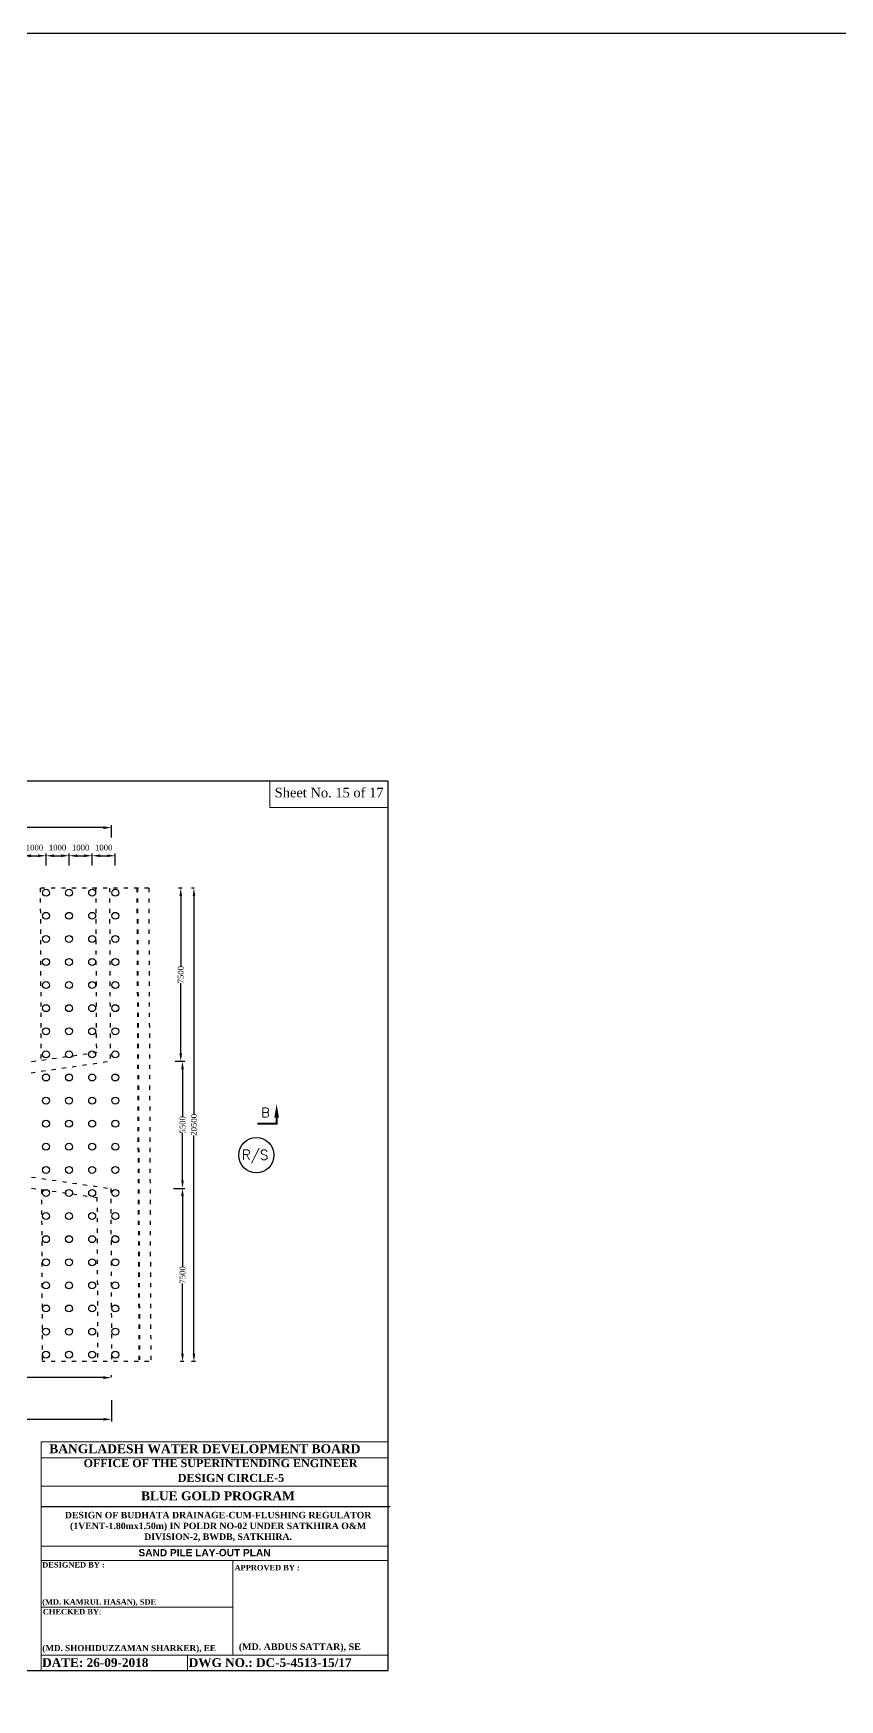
# Model space of a CAD drawing. Extents: x -298162 to 1078160, y -513173 to -216568.
# Drawn here: x 767951 to 802878, y -288710 to -216568 of the extents above; entities that cross this region are included whole.
import ezdxf

# ---------------------------------------------------------------- set-up
doc = ezdxf.new("R2010")
doc.units = 0
doc.header["$MEASUREMENT"] = 0
doc.linetypes.add('ACAD_ISO02W100', pattern=[15, 12, -3])
doc.linetypes.add('ACAD_ISO03W100', pattern=[30, 12, -18])
doc.layers.get('0').update_dxf_attribs({"linetype": 'CONTINUOUS'})
doc.layers.get('DEFPOINTS').update_dxf_attribs({"linetype": 'CONTINUOUS'})
doc.layers.add('doted', color=172, linetype='ACAD_ISO02W100', lineweight=30)
doc.layers.add('Left Bank Profile', color=7, linetype='CONTINUOUS', lineweight=25)
doc.layers.add('LINE', color=7, linetype='CONTINUOUS')
doc.styles.add('BIG', font='ROMANT.SHX')
doc.styles.get("Standard").update_dxf_attribs({"font": 'times.ttf', "height": 250})
doc.dimstyles.new('3', dxfattribs={"dimtxt": 225, "dimasz": 350, "dimexe": 100, "dimexo": 25, "dimgap": 9, "dimtad": 0, "dimdec": 0, "dimzin": 0, "dimdsep": 46, "dimtxsty": 'Standard', "dimcen": 0, "dimclrt": 256, "dimadec": 0, "dimazin": 0, "dimtfac": 1, "dimtdec": 0, "dimtofl": 0, "dimtmove": 2, "dimatfit": 3, "dimfxl": 1, "dimtolj": 1, "dimtzin": 0, "dimarcsym": 0})

# ---------------------------------------------------------------- blocks, each defined once
blk = doc.blocks.new('*D659')
at = {"layer": 'DEFPOINTS', "color": 0, "lineweight": -2}
for p in [(773993, -266573), (774413, -266573), (774495, -274073)]:
    blk.add_point(p, dxfattribs=at)
at = {"layer": 'LINE', "color": 0, "lineweight": -2}
for p, q in [((774018, -266573), (774513, -266573)), ((774413, -266923), (774413, -269959)), ((774413, -273723), (774413, -270688)), ((774470, -274073), (774313, -274073))]:
    blk.add_line(p, q, dxfattribs=at)
for points in [[(774355, -266923), (774472, -266923), (774413, -266573)], [(774355, -273723), (774472, -273723), (774413, -274073)]]:
    blk.add_solid(points, dxfattribs=at)
at = {"layer": 'LINE', "insert": (774413, -270323), "char_height": 250, "attachment_point": 5, "rotation": 90}
blk.add_mtext('\\A1;7500', dxfattribs=at)
blk = doc.blocks.new('*D660')
at = {"layer": 'DEFPOINTS', "color": 0, "lineweight": -2}
for p in [(774076, -261073), (774412, -261073), (773993, -266573)]:
    blk.add_point(p, dxfattribs=at)
at = {"layer": 'LINE', "color": 0, "lineweight": -2}
for p, q in [((774101, -261073), (774512, -261073)), ((774412, -261423), (774412, -263460)), ((774412, -266223), (774412, -264186)), ((774018, -266573), (774512, -266573))]:
    blk.add_line(p, q, dxfattribs=at)
for points in [[(774354, -261423), (774471, -261423), (774412, -261073)], [(774354, -266223), (774471, -266223), (774412, -266573)]]:
    blk.add_solid(points, dxfattribs=at)
at = {"layer": 'LINE', "insert": (774412, -263823), "char_height": 250, "attachment_point": 5, "rotation": 90}
blk.add_mtext('\\A1;5500', dxfattribs=at)
blk = doc.blocks.new('*D661')
at = {"layer": 'DEFPOINTS', "color": 0, "lineweight": -2}
for p in [(774337, -253573), (774425, -253573), (774076, -261073)]:
    blk.add_point(p, dxfattribs=at)
at = {"layer": 'LINE', "color": 0, "lineweight": -2}
for p, q in [((774400, -253573), (774237, -253573)), ((774337, -253923), (774337, -256959)), ((774337, -260723), (774337, -257688)), ((774101, -261073), (774437, -261073))]:
    blk.add_line(p, q, dxfattribs=at)
for points in [[(774279, -253923), (774396, -253923), (774337, -253573)], [(774279, -260723), (774396, -260723), (774337, -261073)]]:
    blk.add_solid(points, dxfattribs=at)
at = {"layer": 'LINE', "insert": (774337, -257323), "char_height": 250, "attachment_point": 5, "rotation": 90}
blk.add_mtext('\\A1;7500', dxfattribs=at)
blk = doc.blocks.new('*D662')
at = {"layer": 'DEFPOINTS', "color": 0, "lineweight": -2}
for p in [(774945, -253573), (774909, -274073), (775000, -274073)]:
    blk.add_point(p, dxfattribs=at)
at = {"layer": 'LINE', "color": 0, "lineweight": -2}
for p, q in [((774920, -253573), (774809, -253573)), ((774909, -253923), (774909, -263363)), ((774909, -273723), (774909, -264283)), ((774975, -274073), (774809, -274073))]:
    blk.add_line(p, q, dxfattribs=at)
for points in [[(774851, -253923), (774967, -253923), (774909, -253573)], [(774851, -273723), (774967, -273723), (774909, -274073)]]:
    blk.add_solid(points, dxfattribs=at)
at = {"layer": 'LINE', "insert": (774909, -263823), "char_height": 250, "attachment_point": 5, "rotation": 90}
blk.add_mtext('\\A1;20500', dxfattribs=at)
blk = doc.blocks.new('*D664')
at = {"layer": 'DEFPOINTS', "color": 0, "lineweight": -2}
for p in [(758501, -274191), (771339, -274768), (771339, -274768)]:
    blk.add_point(p, dxfattribs=at)
at = {"layer": 'LINE', "color": 0, "lineweight": -2}
for p, q in [((758501, -274216), (758501, -274868)), ((758851, -274768), (764478, -274768)), ((770989, -274768), (765362, -274768)), ((771339, -274743), (771339, -274668))]:
    blk.add_line(p, q, dxfattribs=at)
for points in [[(758851, -274710), (758851, -274827), (758501, -274768)], [(770989, -274710), (770989, -274827), (771339, -274768)]]:
    blk.add_solid(points, dxfattribs=at)
at = {"layer": 'LINE', "insert": (764920, -274768), "char_height": 250, "attachment_point": 5}
blk.add_mtext('\\A1;12750', dxfattribs=at)
blk = doc.blocks.new('*D666')
at = {"layer": 'DEFPOINTS', "color": 0, "lineweight": -2}
for p in [(758501, -276014), (771339, -275717), (771339, -276571)]:
    blk.add_point(p, dxfattribs=at)
at = {"layer": 'LINE', "color": 0, "lineweight": -2}
for p, q in [((758501, -276039), (758501, -276671)), ((771339, -275742), (771339, -276671)), ((758851, -276571), (770989, -276571))]:
    blk.add_line(p, q, dxfattribs=at)
for points in [[(758851, -276513), (758851, -276629), (758501, -276571)], [(770989, -276513), (770989, -276629), (771339, -276571)]]:
    blk.add_solid(points, dxfattribs=at)
at = {"layer": 'LINE', "insert": (763426, -275623), "char_height": 250, "attachment_point": 5}
blk.add_mtext('\\A1;\\PTotal Nos. Sand Piles =137\\P in R/S Apron & Return wall\\PPile Length=6.50m ', dxfattribs=at)
blk = doc.blocks.new('*D629')
at = {"layer": 'DEFPOINTS', "color": 0, "lineweight": -2}
for p in [(758501, -250956), (758501, -251315), (771339, -251405)]:
    blk.add_point(p, dxfattribs=at)
at = {"layer": 'LINE', "color": 0, "lineweight": -2}
for p, q in [((758501, -251290), (758501, -250856)), ((758851, -250956), (762534, -250956)), ((770989, -250956), (767306, -250956)), ((771339, -251380), (771339, -250856))]:
    blk.add_line(p, q, dxfattribs=at)
for points in [[(758851, -250898), (758851, -251015), (758501, -250956)], [(770989, -250898), (770989, -251015), (771339, -250956)]]:
    blk.add_solid(points, dxfattribs=at)
at = {"layer": 'LINE', "insert": (764920, -250956), "char_height": 250, "attachment_point": 5}
blk.add_mtext('\\A1;Spacing @ 1000 c/c in Bothway', dxfattribs=at)
blk = doc.blocks.new('*D648')
at = {"layer": 'DEFPOINTS', "color": 0, "lineweight": -2}
for p in [(768501, -252174), (767501, -252627), (768501, -252627)]:
    blk.add_point(p, dxfattribs=at)
at = {"layer": 'LINE', "color": 0, "lineweight": -2}
for p, q in [((767501, -252602), (767501, -252074)), ((767851, -252174), (768151, -252174)), ((768501, -252602), (768501, -252074))]:
    blk.add_line(p, q, dxfattribs=at)
for points in [[(767851, -252115), (767851, -252232), (767501, -252174)], [(768151, -252115), (768151, -252232), (768501, -252174)]]:
    blk.add_solid(points, dxfattribs=at)
at = {"layer": 'LINE', "insert": (768001, -251824), "char_height": 250, "attachment_point": 5}
blk.add_mtext('\\A1;1000', dxfattribs=at)
blk = doc.blocks.new('*D649')
at = {"layer": 'DEFPOINTS', "color": 0, "lineweight": -2}
for p in [(769501, -252174), (768501, -252627), (769501, -252627)]:
    blk.add_point(p, dxfattribs=at)
at = {"layer": 'LINE', "color": 0, "lineweight": -2}
for p, q in [((768501, -252602), (768501, -252074)), ((768851, -252174), (769151, -252174)), ((769501, -252602), (769501, -252074))]:
    blk.add_line(p, q, dxfattribs=at)
for points in [[(768851, -252115), (768851, -252232), (768501, -252174)], [(769151, -252115), (769151, -252232), (769501, -252174)]]:
    blk.add_solid(points, dxfattribs=at)
at = {"layer": 'LINE', "insert": (769001, -251824), "char_height": 250, "attachment_point": 5}
blk.add_mtext('\\A1;1000', dxfattribs=at)
blk = doc.blocks.new('*D650')
at = {"layer": 'DEFPOINTS', "color": 0, "lineweight": -2}
for p in [(770501, -252174), (769501, -252627), (770501, -252627)]:
    blk.add_point(p, dxfattribs=at)
at = {"layer": 'LINE', "color": 0, "lineweight": -2}
for p, q in [((769501, -252602), (769501, -252074)), ((769851, -252174), (770151, -252174)), ((770501, -252602), (770501, -252074))]:
    blk.add_line(p, q, dxfattribs=at)
for points in [[(769851, -252115), (769851, -252232), (769501, -252174)], [(770151, -252115), (770151, -252232), (770501, -252174)]]:
    blk.add_solid(points, dxfattribs=at)
at = {"layer": 'LINE', "insert": (770001, -251824), "char_height": 250, "attachment_point": 5}
blk.add_mtext('\\A1;1000', dxfattribs=at)
blk = doc.blocks.new('*D684')
at = {"layer": 'DEFPOINTS', "color": 0, "lineweight": -2}
for p in [(771501, -252174), (770501, -252627), (771501, -252627)]:
    blk.add_point(p, dxfattribs=at)
at = {"layer": 'LINE', "color": 0, "lineweight": -2}
for p, q in [((770501, -252602), (770501, -252074)), ((770851, -252174), (771151, -252174)), ((771501, -252602), (771501, -252074))]:
    blk.add_line(p, q, dxfattribs=at)
for points in [[(770851, -252115), (770851, -252232), (770501, -252174)], [(771151, -252115), (771151, -252232), (771501, -252174)]]:
    blk.add_solid(points, dxfattribs=at)
at = {"layer": 'LINE', "insert": (771001, -251824), "char_height": 250, "attachment_point": 5}
blk.add_mtext('\\A1;1000', dxfattribs=at)

msp = doc.modelspace()

# ---------------------------------------------------------------- linework, layer by layer
at = {"color": 0, "lineweight": 13}
for p, q in [((768293.63, -277553.523), (783327.474, -277553.523)), ((768293.63, -277553.523), (768293.63, -287452.914)), ((768293.63, -278242.096), (783327.474, -278242.096)), ((768293.63, -279470.433), (783327.474, -279470.433)), ((768293.63, -282064.859), (783327.474, -282064.859)), ((768293.63, -282688.77), (783327.474, -282688.77)), ((776587.306, -286776.38), (776587.306, -282688.77)), ((776587.306, -286776.38), (776587.306, -283717.706)), ((776587.306, -286776.38), (776587.306, -283717.706)), ((776587.306, -286776.38), (776587.306, -283717.706)), ((768293.63, -284709.192), (776595.534, -284709.192)), ((768293.63, -286776.38), (783149.326, -286776.38)), ((769354.923, -286776.38), (783327.474, -286776.38)), ((769354.923, -286776.38), (783149.326, -286776.38)), ((769354.923, -286776.38), (783149.326, -286776.38)), ((774635.323, -286776.38), (774635.323, -287452.914)), ((768293.63, -287452.914), (783327.474, -287452.914))]:
    msp.add_line(p, q, dxfattribs=at)
at = {"layer": 'doted', "color": 0, "linetype": 'ByBlock', "lineweight": 13}
msp.add_lwpolyline([(783327.474, -248945.676), (778198.118, -248945.676), (778198.118, -250089.26), (783327.474, -250089.26)], close=True, dxfattribs=at)
at = {"layer": 'LINE', "color": 0, "linetype": 'ACAD_ISO03W100', "ltscale": 15}
for p, q in [((772951.033, -253573.22), (768251.033, -253573.22)), ((768251.033, -253573.22), (768282.953, -261024.582)), ((770651.033, -253573.22), (770681.507, -260687.031)), ((771251.033, -253573.22), (771283.141, -261068.561)), ((772951.033, -253573.22), (773038.849, -274073.22)), ((758501.033, -262923.22), (771283.141, -261068.561)), ((758521.033, -262398.389), (770701.507, -260684.216)), ((758521.033, -264726.122), (771326.756, -266584.207)), ((758521.033, -265247.056), (770708.396, -266964.198)), ((768306.947, -266625.845), (768338.849, -274073.22)), ((771306.756, -266581.305), (771338.849, -274073.22)), ((770708.396, -266964.198), (770738.849, -274073.22)), ((772951.033, -274073.22), (768338.849, -274073.22))]:
    msp.add_line(p, q, dxfattribs=at)
at = {"layer": 'LINE', "color": 0, "linetype": 'ACAD_ISO03W100', "lineweight": 40, "ltscale": 15}
msp.add_line((772451.033, -253573.22), (772538.849, -274073.22), dxfattribs=at)
at = {"layer": 'LINE', "color": 0}
msp.add_line((768293.63, -280341.527), (783410.985, -280341.527), dxfattribs=at)
at = {"layer": 'LINE', "color": 1}
msp.add_lwpolyline([(-298162.249, -216567.594), (1078159.826, -216567.594), (1078159.826, -342283.3), (-298162.249, -342283.3)], close=True, dxfattribs=at)
at = {"layer": 'LINE', "color": 0}
msp.add_lwpolyline([(728872.794, -287452.914), (783327.474, -287452.914), (783327.474, -248945.676), (728872.794, -248945.676)], close=True, dxfattribs=at)
at = {"layer": 'LINE', "color": 0, "const_width": 85}
for points in [[(777659.778, -263773.189), (778490.645, -263773.189), (778490.645, -263633.364)], [(778490.645, -263633.364), (778490.645, -263503.527)]]:
    msp.add_lwpolyline(points, dxfattribs=at)
at = {"layer": 'LINE', "color": 0}
for centre, radius in [((768501.033, -253773.189), 150), ((769501.033, -253773.189), 150), ((769501.033, -253773.189), 150), ((769501.033, -253773.189), 150), ((769501.033, -253773.189), 150), ((770501.033, -253773.189), 150), ((770501.033, -253773.189), 150), ((770501.033, -253773.189), 150), ((770501.033, -253773.189), 150), ((771501.033, -253773.189), 150), ((771501.033, -253773.189), 150), ((771501.033, -253773.189), 150), ((771501.033, -253773.189), 150), ((768501.033, -254773.189), 150), ((769501.033, -254773.189), 150), ((769501.033, -254773.189), 150), ((769501.033, -254773.189), 150), ((769501.033, -254773.189), 150), ((770501.033, -254773.189), 150), ((770501.033, -254773.189), 150), ((770501.033, -254773.189), 150), ((770501.033, -254773.189), 150), ((771501.033, -254773.189), 150), ((771501.033, -254773.189), 150), ((771501.033, -254773.189), 150), ((771501.033, -254773.189), 150), ((768501.033, -255773.189), 150), ((769501.033, -255773.189), 150), ((769501.033, -255773.189), 150), ((769501.033, -255773.189), 150), ((769501.033, -255773.189), 150), ((769501.033, -255773.189), 150), ((769501.033, -255773.189), 150), ((770501.033, -255773.189), 150), ((770501.033, -255773.189), 150), ((770501.033, -255773.189), 150), ((770501.033, -255773.189), 150), ((770501.033, -255773.189), 150), ((770501.033, -255773.189), 150), ((771501.033, -255773.189), 150), ((771501.033, -255773.189), 150), ((771501.033, -255773.189), 150), ((771501.033, -255773.189), 150), ((771501.033, -255773.189), 150), ((771501.033, -255773.189), 150), ((768501.033, -256773.189), 150), ((769501.033, -256773.189), 150), ((769501.033, -256773.189), 150), ((769501.033, -256773.189), 150), ((769501.033, -256773.189), 150), ((769501.033, -256773.189), 150), ((769501.033, -256773.189), 150), ((770501.033, -256773.189), 150), ((770501.033, -256773.189), 150), ((770501.033, -256773.189), 150), ((770501.033, -256773.189), 150), ((770501.033, -256773.189), 150), ((770501.033, -256773.189), 150), ((771501.033, -256773.189), 150), ((771501.033, -256773.189), 150), ((771501.033, -256773.189), 150), ((771501.033, -256773.189), 150), ((771501.033, -256773.189), 150), ((771501.033, -256773.189), 150), ((768501.033, -257773.189), 150), ((769501.033, -257773.189), 150), ((769501.033, -257773.189), 150), ((769501.033, -257773.189), 150), ((769501.033, -257773.189), 150), ((769501.033, -257773.189), 150), ((770501.033, -257773.189), 150), ((770501.033, -257773.189), 150), ((770501.033, -257773.189), 150), ((770501.033, -257773.189), 150), ((770501.033, -257773.189), 150), ((771501.033, -257773.189), 150), ((771501.033, -257773.189), 150), ((771501.033, -257773.189), 150), ((771501.033, -257773.189), 150), ((771501.033, -257773.189), 150), ((768501.033, -258773.189), 150), ((769501.033, -258773.189), 150), ((769501.033, -258773.189), 150), ((769501.033, -258773.189), 150), ((770501.033, -258773.189), 150), ((770501.033, -258773.189), 150), ((770501.033, -258773.189), 150), ((771501.033, -258773.189), 150), ((771501.033, -258773.189), 150), ((771501.033, -258773.189), 150), ((768501.033, -259773.189), 150), ((768501.033, -259773.189), 150), ((769501.033, -259773.189), 150), ((769501.033, -259773.189), 150), ((769501.033, -259773.189), 150), ((770501.033, -259773.189), 150), ((770501.033, -259773.189), 150), ((770501.033, -259773.189), 150), ((771501.033, -259773.189), 150), ((771501.033, -259773.189), 150), ((771501.033, -259773.189), 150), ((768501.033, -260773.189), 150), ((768501.033, -260773.189), 150), ((769501.033, -260773.189), 150), ((769501.033, -260773.189), 150), ((770501.033, -260773.189), 150), ((770501.033, -260773.189), 150), ((771501.033, -260773.189), 150), ((768501.033, -261773.189), 150), ((769501.033, -261773.189), 150), ((770501.033, -261773.189), 150), ((771501.033, -261773.189), 150), ((768501.033, -262773.189), 150), ((769501.033, -262773.189), 150), ((770501.033, -262773.189), 150), ((771501.033, -262773.189), 150), ((768501.033, -263773.189), 150), ((769501.033, -263773.189), 150), ((770501.033, -263773.189), 150), ((771501.033, -263773.189), 150), ((768501.033, -264773.189), 150), ((769501.033, -264773.189), 150), ((770501.033, -264773.189), 150), ((771501.033, -264773.189), 150), ((777610.452, -265137.513), 764.212), ((768501.033, -265773.189), 150), ((769501.033, -265773.189), 150), ((770501.033, -265773.189), 150), ((771501.033, -265773.189), 150), ((771501.033, -265773.189), 150), ((768501.033, -266773.189), 150), ((768501.033, -266773.189), 150), ((769501.033, -266773.189), 150), ((769501.033, -266773.189), 150), ((770501.033, -266773.189), 150), ((770501.033, -266773.189), 150), ((771501.033, -266773.189), 150), ((771501.033, -266773.189), 150), ((768501.033, -267773.189), 150), ((768501.033, -267773.189), 150), ((768501.033, -267773.189), 150), ((769501.033, -267773.189), 150), ((769501.033, -267773.189), 150), ((769501.033, -267773.189), 150), ((769501.033, -267773.189), 150), ((770501.033, -267773.189), 150), ((770501.033, -267773.189), 150), ((770501.033, -267773.189), 150), ((770501.033, -267773.189), 150), ((771501.033, -267773.189), 150), ((771501.033, -267773.189), 150), ((771501.033, -267773.189), 150), ((771501.033, -267773.189), 150), ((768501.033, -268773.189), 150), ((768501.033, -268773.189), 150), ((768501.033, -268773.189), 150), ((769501.033, -268773.189), 150), ((769501.033, -268773.189), 150), ((769501.033, -268773.189), 150), ((769501.033, -268773.189), 150), ((769501.033, -268773.189), 150), ((769501.033, -268773.189), 150), ((770501.033, -268773.189), 150), ((770501.033, -268773.189), 150), ((770501.033, -268773.189), 150), ((770501.033, -268773.189), 150), ((770501.033, -268773.189), 150), ((770501.033, -268773.189), 150), ((771501.033, -268773.189), 150), ((771501.033, -268773.189), 150), ((771501.033, -268773.189), 150), ((771501.033, -268773.189), 150), ((771501.033, -268773.189), 150), ((771501.033, -268773.189), 150), ((768501.033, -269773.189), 150), ((768501.033, -269773.189), 150), ((768501.033, -269773.189), 150), ((768501.033, -269773.189), 150), ((769501.033, -269773.189), 150), ((769501.033, -269773.189), 150), ((769501.033, -269773.189), 150), ((769501.033, -269773.189), 150), ((769501.033, -269773.189), 150), ((769501.033, -269773.189), 150), ((769501.033, -269773.189), 150), ((769501.033, -269773.189), 150), ((769501.033, -269773.189), 150), ((770501.033, -269773.189), 150), ((770501.033, -269773.189), 150), ((770501.033, -269773.189), 150), ((770501.033, -269773.189), 150), ((770501.033, -269773.189), 150), ((771501.033, -269773.189), 150), ((771501.033, -269773.189), 150), ((771501.033, -269773.189), 150), ((771501.033, -269773.189), 150), ((771501.033, -269773.189), 150), ((768501.033, -270773.189), 150), ((768501.033, -270773.189), 150), ((768501.033, -270773.189), 150), ((769501.033, -270773.189), 150), ((769501.033, -270773.189), 150), ((769501.033, -270773.189), 150), ((769501.033, -270773.189), 150), ((769501.033, -270773.189), 150), ((769501.033, -270773.189), 150), ((769501.033, -270773.189), 150), ((769501.033, -270773.189), 150), ((769501.033, -270773.189), 150), ((770501.033, -270773.189), 150), ((770501.033, -270773.189), 150), ((770501.033, -270773.189), 150), ((771501.033, -270773.189), 150), ((771501.033, -270773.189), 150), ((771501.033, -270773.189), 150), ((768501.033, -271773.189), 150), ((768501.033, -271773.189), 150), ((768501.033, -271773.189), 150), ((769501.033, -271773.189), 150), ((769501.033, -271773.189), 150), ((769501.033, -271773.189), 150), ((769501.033, -271773.189), 150), ((769501.033, -271773.189), 150), ((770501.033, -271773.189), 150), ((771501.033, -271773.189), 150), ((768501.033, -272773.189), 150), ((768501.033, -272773.189), 150), ((768501.033, -272773.189), 150), ((768501.033, -272773.189), 150), ((769501.033, -272773.189), 150), ((769501.033, -272773.189), 150), ((769501.033, -272773.189), 150), ((769501.033, -272773.189), 150), ((769501.033, -272773.189), 150), ((769501.033, -272773.189), 150), ((769501.033, -272773.189), 150), ((769501.033, -272773.189), 150), ((769501.033, -272773.189), 150), ((769501.033, -272773.189), 150), ((769501.033, -272773.189), 150), ((770501.033, -272773.189), 150), ((770501.033, -272773.189), 150), ((770501.033, -272773.189), 150), ((770501.033, -272773.189), 150), ((770501.033, -272773.189), 150), ((771501.033, -272773.189), 150), ((771501.033, -272773.189), 150), ((771501.033, -272773.189), 150), ((771501.033, -272773.189), 150), ((771501.033, -272773.189), 150), ((768501.033, -273773.189), 150), ((768501.033, -273773.189), 150), ((768501.033, -273773.189), 150), ((768501.033, -273773.189), 150), ((769501.033, -273773.189), 150), ((769501.033, -273773.189), 150), ((769501.033, -273773.189), 150), ((769501.033, -273773.189), 150), ((769501.033, -273773.189), 150), ((769501.033, -273773.189), 150), ((769501.033, -273773.189), 150), ((769501.033, -273773.189), 150), ((769501.033, -273773.189), 150), ((769501.033, -273773.189), 150), ((769501.033, -273773.189), 150), ((770501.033, -273773.189), 150), ((770501.033, -273773.189), 150), ((770501.033, -273773.189), 150), ((770501.033, -273773.189), 150), ((770501.033, -273773.189), 150), ((771501.033, -273773.189), 150), ((771501.033, -273773.189), 150), ((771501.033, -273773.189), 150), ((771501.033, -273773.189), 150), ((771501.033, -273773.189), 150)]:
    msp.add_circle(centre, radius, dxfattribs=at)
msp.add_solid([(778391.479, -263509.267), (778589.812, -263509.267), (778490.645, -262914.267)], dxfattribs=at)

# ---------------------------------------------------------------- texts
at = {"color": 0, "lineweight": 13}
for s, insert, char_height, width, attachment_point in [('{\\fTimes New Roman|b1|i0|c0|p18;BANGLADESH WATER DEVELOPMENT BOARD}', (768639.179, -277653.037), 388.51567, 13955.35651, 1), ('{\\fTimes New Roman|b1|i0|c0|p18;OFFICE OF THE SUPERINTENDING ENGINEER}', (770127.406, -278296.358), 346.5, 13918.1422, 1), ('{\\fTimes New Roman|b1|i0|c0|p18;DESIGN CIRCLE-5}', (774206.859, -278933.247), 346.5, 13918.1422, 1), ('{\\fTimes New Roman|b1|i0|c0|p18;BLUE GOLD PROGRAM}', (772619.707, -279694.266), 385, 15464.60245, 1), ('\\pt1680;{\\fTimes New Roman|b1|i0|c0|p18;DESIGN OF BUDHATA DRAINAGE-CUM-FLUSHING REGULATOR (1VENT-1.80mx1.50m) IN POLDR NO-02 UNDER SATKHIRA O&M DIVISION-2, BWDB, SATKHIRA.}', (775955.569, -281218.632), 279.992017, 14635.8315, 5)]:
    msp.add_mtext(s, dxfattribs=dict(at, insert=insert, char_height=char_height, width=width, attachment_point=attachment_point))
at = {"color": 0, "lineweight": 13, "attachment_point": 1}
for s, insert, char_height in [('{\\fTimes New Roman|b1|i0|c0|p18;DESIGNED BY :}', (768338.625, -282751.603), 237.86673), ('{\\fTimes New Roman|b1|i0|c0|p18;APPROVED BY :}', (776667.765, -282875.362), 237.86673), ('{\\fTimes New Roman|b1|i0|c0|p18;(MD. KAMRUL HASAN), SDE}', (768336.45, -284360.333), 237.86673), ('{\\fTimes New Roman|b1|i0|c0|p18;CHECKED BY\\fTimes New Roman|b0|i0|c0|p18;:\\fTimes New Roman|b1|i0|c0|p18;}', (768362.78, -284780.839), 237.866735), ('{\\fTimes New Roman|b1|i0|c0|p18;(MD. SHOHIDUZZAMAN SHARKER), EE}', (768340.732, -286345.453), 261.65341), ('{\\fTimes New Roman|b1|i0|c0|p18;(MD. ABDUS SATTAR), SE}', (776851.863, -286273.35), 285.44008), ('{\\fTimes New Roman|b1|i0|c0|p18;DATE: 26-09-2018}', (768333.965, -286914.281), 379.63531), ('{\\fTimes New Roman|b1|i0|c0|p18;DWG NO.: DC-5-4513-15/17}', (774682.583, -286915.773), 379.63531)]:
    msp.add_mtext(s, dxfattribs=dict(at, insert=insert, char_height=char_height))
at = {"layer": 'doted', "color": 0, "linetype": 'ByBlock', "lineweight": 13, "insert": (778406.523, -249230.997), "char_height": 414.7518, "width": 16490.57182, "attachment_point": 1}
msp.add_mtext('{\\fTimes New Roman|b0|i0|c204|p18;Sheet No. 1}5{\\fTimes New Roman|b0|i0|c204|p18; of 1}7', dxfattribs=at)
at = {"layer": 'Left Bank Profile', "color": 0, "insert": (775366.764, -282505.632), "char_height": 313.72583, "width": 16588.5222, "attachment_point": 8}
msp.add_mtext('{\\fArial|b1|i0|c0|p34;SAND PILE LAY-OUT PLAN}', dxfattribs=at)
at = {"layer": 'LINE', "color": 0, "style": 'BIG'}
for s, height, p in [('B', 400, (777829.351, -263492.19)), ('R/S', 425, (776984.884, -265335.705))]:
    msp.add_text(s, height=height, dxfattribs=at).set_placement(p)

# ---------------------------------------------------------------- dimensions: what is measured, and where the dimension line sits
at = {"layer": 'LINE', "color": 0}
for base, p1, p2, angle, text, override, picture, middle in [((758501.033, -250956.484), (771338.849, -251405.487), (758501.033, -251314.937), 180, 'Spacing @ 1000 c/c in Bothway', {"dimtxt": 300, "dimfxl": 700}, '*D629', (764919.941, -250956.484)), ((774337.304, -253573.22), (774076.034, -261073.22), (774424.697, -253573.22), 90, '7500', {"dimtxt": 350, "dimclrd": 0, "dimclre": 0}, '*D661', (774337.304, -257323.22)), ((774909.102, -274073.22), (774944.57, -253573.22), (775000.051, -274073.22), 90, '20500', {"dimtxt": 350, "dimclrd": 0, "dimclre": 0}, '*D662', (774909.102, -263823.22)), ((774413.309, -266573.22), (774494.595, -274073.22), (773993.278, -266573.22), 90, '7500', {"dimtxt": 350, "dimclrd": 0, "dimclre": 0}, '*D659', (774413.309, -270323.22))]:
    dim = msp.add_linear_dim(base=base, p1=p1, p2=p2, angle=angle, text=text, dimstyle='3', override=override, dxfattribs=at)
    dim.commit()
    dim.dimension.update_dxf_attribs({"geometry": picture, "text_midpoint": middle})
for base, p1, p2, picture, middle in [((768501.033, -252173.606), (767501.033, -252626.854), (768501.033, -252626.854), '*D648', (768001.033, -251823.606)), ((769501.033, -252173.606), (768501.033, -252626.854), (769501.033, -252626.854), '*D649', (769001.033, -251823.606)), ((770501.033, -252173.606), (769501.033, -252626.854), (770501.033, -252626.854), '*D650', (770001.033, -251823.606)), ((771501.033, -252173.606), (770501.033, -252626.854), (771501.033, -252626.854), '*D684', (771001.033, -251823.606))]:
    dim = msp.add_linear_dim(base=base, p1=p1, p2=p2, dimstyle='3', override={"dimfxl": 700}, dxfattribs=at)
    dim.commit()
    dim.dimension.update_dxf_attribs({"geometry": picture, "text_midpoint": middle})
dim = msp.add_linear_dim(base=(774412.27, -261073.22), p1=(773993.278, -266573.22), p2=(774076.034, -261073.22), angle=90, dimstyle='3', override={"dimtxt": 350, "dimclrd": 0, "dimclre": 0}, dxfattribs=at)
dim.commit()
dim.dimension.update_dxf_attribs({"geometry": '*D660', "text_midpoint": (774412.27, -263823.22)})
dim = msp.add_linear_dim(base=(771338.849, -276570.893), p1=(758501.033, -276014.389), p2=(771338.849, -275717.448), text='\\PTotal Nos. Sand Piles =137\\P in R/S Apron & Return wall\\PPile Length=6.50m ', dimstyle='3', override={"dimtxt": 350, "dimclrd": 0, "dimclre": 0}, dxfattribs=at)
dim.commit()
dim.dimension.update_dxf_attribs({"geometry": '*D666', "text_midpoint": (763425.559, -275622.689), "dimtype": 160})
dim = msp.add_linear_dim(base=(771338.849, -274768.171), p1=(758501.033, -274191.158), p2=(771338.849, -274768.171), text='12750', dimstyle='3', override={"dimtxt": 350, "dimclrd": 0, "dimclre": 0}, dxfattribs=at)
dim.commit()
dim.dimension.update_dxf_attribs({"geometry": '*D664', "text_midpoint": (764919.941, -274768.171)})

doc.saveas('drawing.dxf')
